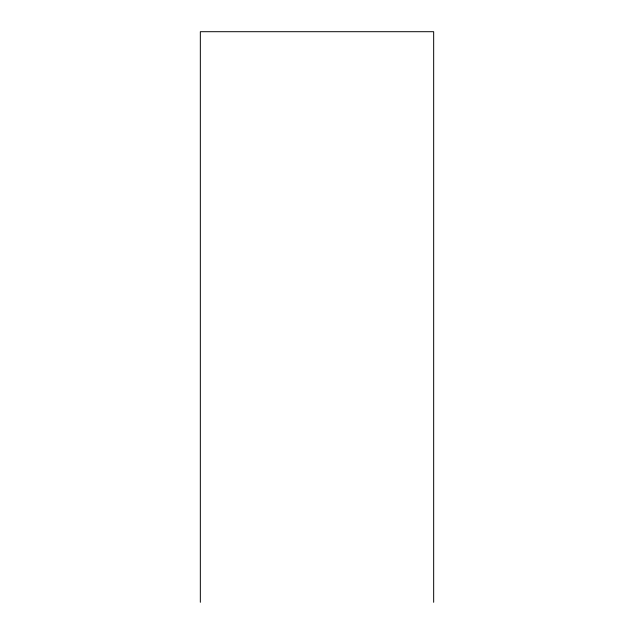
<?xml version="1.0" encoding="UTF-8"?>
<svg xmlns="http://www.w3.org/2000/svg" width="634" height="634" viewBox="0 0 634 634"><rect width="100%" height="100%" fill="white"/><g stroke="black" fill="none" stroke-linecap="round" stroke-linejoin="round"><path stroke-width="0.95" d="M433.664 602.3L433.664 31.7L200.336 31.7L200.336 602.3"/></g></svg>
